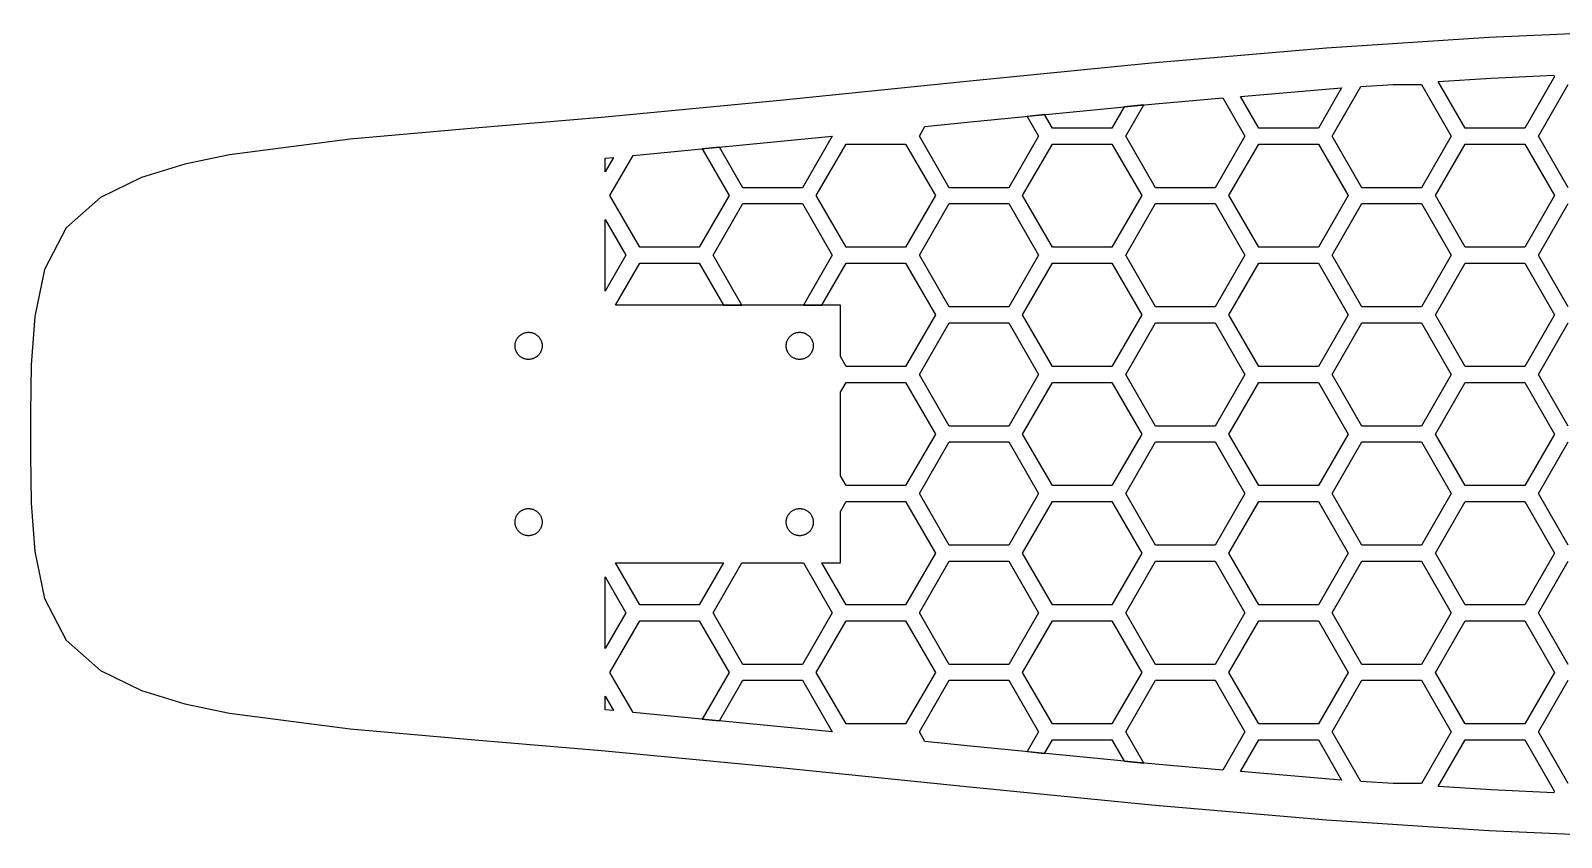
# Model space of a CAD drawing. Header units: metres. Extents: x -343 to 343, y -95 to 95.
# Drawn here: x -342.9 to 15.6, y -94.4 to 94.4 of the extents above; entities that cross this region are included whole.
import ezdxf

# ---------------------------------------------------------------- set-up
doc = ezdxf.new("R2010")
doc.units = ezdxf.units.M

msp = doc.modelspace()

# ---------------------------------------------------------------- linework, layer by layer
for p, q in [((34.8193, 94.4355), (-1.4277, 92.8535)), ((-39.4609, 90.3389), (-80.4131, 86.8057)), ((-1.4277, 92.8535), (-39.4609, 90.3389)), ((-80.4131, 86.8057), (-123.747, 82.5342)), ((-123.747, 82.5342), (-167.384, 78.0957)), ((-13.2731, 82.5251), (-0.9053, 83.3428)), ((-6.9747, 71.616), (-13.2731, 82.5251)), ((-0.9053, 83.3428), (13.7834, 83.9841)), ((13.9494, 83.6966), (6.9747, 71.616)), ((13.7834, 83.9841), (13.9494, 83.6966)), ((-59.5849, 79.043), (-38.7324, 80.8418)), ((-55.2969, 71.616), (-59.5849, 79.043)), ((-35.9134, 81.0282), (-41.3475, 71.616)), ((-38.7324, 80.8418), (-35.9134, 81.0282)), ((-38.1105, 69.7471), (-31.4261, 81.3249)), ((-31.4261, 81.3249), (-23.8207, 81.8277)), ((-23.8207, 81.8277), (-17.1864, 81.8277)), ((-17.1864, 81.8277), (-10.2117, 69.7471)), ((10.2117, 69.7471), (17.1864, 81.8277)), ((-167.384, 78.0957), (-209.203, 74.0664)), ((-122.785, 73.0586), (-79.5215, 77.3232)), ((-86.7882, 76.6069), (-89.6698, 71.616)), ((-82.2118, 77.058), (-86.7882, 76.6069)), ((-86.4328, 69.7471), (-82.2118, 77.058)), ((-79.5215, 77.3232), (-63.6962, 78.6884)), ((-63.6962, 78.6884), (-58.5339, 69.7471)), ((-209.203, 74.0664), (-238.863, 71.5664)), ((-134.755, 69.7471), (-133.471, 71.9715)), ((-133.471, 71.9715), (-122.785, 73.0586)), ((-105.439, 74.7684), (-109.523, 74.3659)), ((-109.523, 74.3659), (-106.856, 69.7471)), ((-103.619, 71.616), (-105.439, 74.7684)), ((-268.049, 69.0596), (-296.354, 65.3604)), ((-238.863, 71.5664), (-268.049, 69.0596)), ((-201.804, 65.2103), (-166.432, 68.6182)), ((-166.432, 68.6182), (-155.187, 69.7621)), ((-155.178, 69.7471), (-162.153, 57.6666)), ((-155.187, 69.7621), (-155.178, 69.7471)), ((-127.78, 57.6666), (-134.755, 69.7471)), ((-106.856, 69.7471), (-113.831, 57.6666)), ((-89.6698, 71.616), (-103.619, 71.616)), ((-79.4581, 57.6666), (-86.4328, 69.7471)), ((-58.5339, 69.7471), (-65.5086, 57.6666)), ((-41.3475, 71.616), (-55.2969, 71.616)), ((-31.1358, 57.6666), (-38.1105, 69.7471)), ((-10.2117, 69.7471), (-17.1864, 57.6666)), ((6.9747, 71.616), (-6.9747, 71.616)), ((17.1864, 57.6666), (10.2117, 69.7471)), ((-296.354, 65.3604), (-306.775, 63.1455)), ((-208.346, 64.5801), (-206.374, 64.77)), ((-206.374, 64.77), (-208.346, 61.3552)), ((-208.346, 61.3552), (-208.346, 64.5801)), ((-207.238, 55.7977), (-201.804, 65.2103)), ((-181.583, 67.1585), (-185.671, 66.7646)), ((-185.671, 66.7646), (-179.34, 55.7977)), ((-176.103, 57.6666), (-181.583, 67.1585)), ((-158.916, 55.7977), (-151.941, 67.8783)), ((-151.941, 67.8783), (-137.992, 67.8783)), ((-137.992, 67.8783), (-131.017, 55.7977)), ((-110.594, 55.7977), (-103.619, 67.8783)), ((-103.619, 67.8783), (-89.6698, 67.8783)), ((-89.6698, 67.8783), (-82.695, 55.7977)), ((-62.2717, 55.7977), (-55.2969, 67.8783)), ((-55.2969, 67.8783), (-41.3475, 67.8783)), ((-41.3475, 67.8783), (-34.3728, 55.7977)), ((-13.9494, 55.7977), (-6.9747, 67.8783)), ((-6.9747, 67.8783), (6.9747, 67.8783)), ((6.9747, 67.8783), (13.9494, 55.7977)), ((-306.775, 63.1455), (-316.918, 60.0508)), ((-316.918, 60.0508), (-326.509, 55.4062)), ((-162.153, 57.6666), (-176.103, 57.6666)), ((-113.831, 57.6666), (-127.78, 57.6666)), ((-65.5086, 57.6666), (-79.4581, 57.6666)), ((-17.1864, 57.6666), (-31.1358, 57.6666)), ((-326.509, 55.4062), (-334.591, 48.2656)), ((-200.264, 43.7171), (-207.238, 55.7977)), ((-179.34, 55.7977), (-186.314, 43.7171)), ((-183.077, 41.8483), (-176.103, 53.9288)), ((-176.103, 53.9288), (-162.153, 53.9288)), ((-162.153, 53.9288), (-155.178, 41.8483)), ((-151.941, 43.7171), (-158.916, 55.7977)), ((-131.017, 55.7977), (-137.992, 43.7171)), ((-134.755, 41.8483), (-127.78, 53.9288)), ((-127.78, 53.9288), (-113.831, 53.9288)), ((-113.831, 53.9288), (-106.856, 41.8483)), ((-103.619, 43.7171), (-110.594, 55.7977)), ((-82.695, 55.7977), (-89.6698, 43.7171)), ((-86.4328, 41.8483), (-79.4581, 53.9288)), ((-79.4581, 53.9288), (-65.5086, 53.9288)), ((-65.5086, 53.9288), (-58.5339, 41.8483)), ((-55.2969, 43.7171), (-62.2717, 55.7977)), ((-34.3728, 55.7977), (-41.3475, 43.7171)), ((-38.1105, 41.8483), (-31.1358, 53.9288)), ((-31.1358, 53.9288), (-17.1864, 53.9288)), ((-17.1864, 53.9288), (-10.2117, 41.8483)), ((-6.9747, 43.7171), (-13.9494, 55.7977)), ((13.9494, 55.7977), (6.9747, 43.7171)), ((10.2117, 41.8483), (17.1864, 53.9288)), ((-208.346, 50.2402), (-203.501, 41.8483)), ((-208.346, 33.4564), (-208.346, 50.2402)), ((-334.591, 48.2656), (-339.663, 38.4863)), ((-186.314, 43.7171), (-200.264, 43.7171)), ((-137.992, 43.7171), (-151.941, 43.7171)), ((-89.6698, 43.7171), (-103.619, 43.7171)), ((-41.3475, 43.7171), (-55.2969, 43.7171)), ((6.9747, 43.7171), (-6.9747, 43.7171)), ((-203.501, 41.8483), (-208.346, 33.4564)), ((-205.932, 30.1621), (-200.264, 39.9794)), ((-200.264, 39.9794), (-186.314, 39.9794)), ((-186.314, 39.9794), (-180.646, 30.1621)), ((-176.33, 30.1621), (-183.077, 41.8483)), ((-155.178, 41.8483), (-161.925, 30.1621)), ((-157.609, 30.1621), (-151.941, 39.9794)), ((-151.941, 39.9794), (-137.992, 39.9794)), ((-137.992, 39.9794), (-131.017, 27.8988)), ((-127.78, 29.7677), (-134.755, 41.8483)), ((-106.856, 41.8483), (-113.831, 29.7677)), ((-110.594, 27.8988), (-103.619, 39.9794)), ((-103.619, 39.9794), (-89.6698, 39.9794)), ((-89.6698, 39.9794), (-82.695, 27.8988)), ((-79.4581, 29.7677), (-86.4328, 41.8483)), ((-58.5339, 41.8483), (-65.5086, 29.7677)), ((-62.2717, 27.8988), (-55.2969, 39.9794)), ((-55.2969, 39.9794), (-41.3475, 39.9794)), ((-41.3475, 39.9794), (-34.3728, 27.8988)), ((-31.1358, 29.7677), (-38.1105, 41.8483)), ((-10.2117, 41.8483), (-17.1864, 29.7677)), ((-13.9494, 27.8988), (-6.9747, 39.9794)), ((-6.9747, 39.9794), (6.9747, 39.9794)), ((6.9747, 39.9794), (13.9494, 27.8988)), ((17.1864, 29.7677), (10.2117, 41.8483)), ((-339.663, 38.4863), (-341.946, 27.5039)), ((-153.268, 30.1621), (-205.932, 30.1621)), ((-180.646, 30.1621), (-176.33, 30.1621)), ((-161.925, 30.1621), (-157.609, 30.1621)), ((-153.268, 18.1153), (-153.268, 30.1621)), ((-113.831, 29.7677), (-127.78, 29.7677)), ((-65.5086, 29.7677), (-79.4581, 29.7677)), ((-17.1864, 29.7677), (-31.1358, 29.7677)), ((-341.946, 27.5039), (-342.749, 16.2227)), ((-131.017, 27.8988), (-137.992, 15.8183)), ((-134.755, 13.9494), (-127.78, 26.03)), ((-127.78, 26.03), (-113.831, 26.03)), ((-113.831, 26.03), (-106.856, 13.9494)), ((-103.619, 15.8183), (-110.594, 27.8988)), ((-82.695, 27.8988), (-89.6698, 15.8183)), ((-86.4328, 13.9494), (-79.4581, 26.03)), ((-79.4581, 26.03), (-65.5086, 26.03)), ((-65.5086, 26.03), (-58.5339, 13.9494)), ((-55.2969, 15.8183), (-62.2717, 27.8988)), ((-34.3728, 27.8988), (-41.3475, 15.8183)), ((-38.1105, 13.9494), (-31.1358, 26.03)), ((-31.1358, 26.03), (-17.1864, 26.03)), ((-17.1864, 26.03), (-10.2117, 13.9494)), ((-6.9747, 15.8183), (-13.9494, 27.8988)), ((13.9494, 27.8988), (6.9747, 15.8183)), ((10.2117, 13.9494), (17.1864, 26.03)), ((-229.368, 21.4268), (-229.342, 21.5234)), ((-229.342, 21.5234), (-229.312, 21.6182)), ((-229.312, 21.6182), (-229.28, 21.7129)), ((-229.28, 21.7129), (-229.226, 21.8525)), ((-229.226, 21.8525), (-229.187, 21.9443)), ((-229.187, 21.9443), (-229.099, 22.123)), ((-229.099, 22.123), (-229.051, 22.2109)), ((-229.051, 22.2109), (-228.974, 22.3389)), ((-228.974, 22.3389), (-228.919, 22.4219)), ((-228.919, 22.4219), (-228.861, 22.5039)), ((-228.861, 22.5039), (-228.771, 22.623)), ((-228.771, 22.623), (-228.674, 22.7373)), ((-228.674, 22.7373), (-228.607, 22.8105)), ((-228.607, 22.8105), (-228.502, 22.918)), ((-228.502, 22.918), (-228.393, 23.0195)), ((-228.393, 23.0195), (-228.316, 23.084)), ((-228.316, 23.084), (-228.199, 23.1768)), ((-228.199, 23.1768), (-228.077, 23.2637)), ((-228.077, 23.2637), (-227.994, 23.3184)), ((-227.994, 23.3184), (-227.822, 23.4199)), ((-227.822, 23.4199), (-227.734, 23.4668)), ((-227.734, 23.4668), (-227.645, 23.5107)), ((-227.645, 23.5107), (-227.508, 23.5713)), ((-227.508, 23.5713), (-227.321, 23.6416)), ((-227.321, 23.6416), (-227.179, 23.6865)), ((-227.179, 23.6865), (-226.985, 23.7363)), ((-226.985, 23.7363), (-226.839, 23.7656)), ((-226.839, 23.7656), (-226.74, 23.7812)), ((-226.74, 23.7812), (-226.591, 23.7988)), ((-226.591, 23.7988), (-226.492, 23.8066)), ((-226.492, 23.8066), (-226.343, 23.8125)), ((-226.343, 23.8125), (-226.243, 23.8125)), ((-226.243, 23.8125), (-226.095, 23.8066)), ((-226.095, 23.8066), (-225.947, 23.7939)), ((-225.947, 23.7939), (-225.752, 23.7666)), ((-225.752, 23.7666), (-225.559, 23.7266)), ((-225.559, 23.7266), (-225.368, 23.6748)), ((-225.368, 23.6748), (-225.228, 23.6289)), ((-225.228, 23.6289), (-225.135, 23.5938)), ((-225.135, 23.5938), (-224.998, 23.5371)), ((-224.998, 23.5371), (-224.908, 23.4951)), ((-224.908, 23.4951), (-224.776, 23.4277)), ((-224.776, 23.4277), (-224.69, 23.3789)), ((-224.69, 23.3789), (-224.606, 23.3281)), ((-224.606, 23.3281), (-224.482, 23.2461)), ((-224.482, 23.2461), (-224.363, 23.1592)), ((-224.363, 23.1592), (-224.247, 23.0664)), ((-224.247, 23.0664), (-224.173, 23.001)), ((-224.173, 23.001), (-224.065, 22.9004)), ((-224.065, 22.9004), (-223.962, 22.7939)), ((-223.962, 22.7939), (-223.832, 22.6445)), ((-223.832, 22.6445), (-223.741, 22.5273)), ((-223.741, 22.5273), (-223.684, 22.4473)), ((-223.684, 22.4473), (-223.629, 22.3652)), ((-223.629, 22.3652), (-223.551, 22.2393)), ((-223.551, 22.2393), (-223.479, 22.1094)), ((-223.479, 22.1094), (-223.435, 22.0215)), ((-223.435, 22.0215), (-223.354, 21.8408)), ((-223.354, 21.8408), (-223.285, 21.6562)), ((-223.285, 21.6562), (-223.255, 21.5625)), ((-223.255, 21.5625), (-223.215, 21.4189)), ((-165.868, 21.4268), (-165.842, 21.5234)), ((-165.842, 21.5234), (-165.812, 21.6182)), ((-165.812, 21.6182), (-165.78, 21.7129)), ((-165.78, 21.7129), (-165.726, 21.8525)), ((-165.726, 21.8525), (-165.687, 21.9443)), ((-165.687, 21.9443), (-165.599, 22.123)), ((-165.599, 22.123), (-165.551, 22.2109)), ((-165.551, 22.2109), (-165.474, 22.3389)), ((-165.474, 22.3389), (-165.419, 22.4219)), ((-165.419, 22.4219), (-165.361, 22.5039)), ((-165.361, 22.5039), (-165.271, 22.623)), ((-165.271, 22.623), (-165.174, 22.7373)), ((-165.174, 22.7373), (-165.107, 22.8105)), ((-165.107, 22.8105), (-165.002, 22.918)), ((-165.002, 22.918), (-164.893, 23.0195)), ((-164.893, 23.0195), (-164.816, 23.084)), ((-164.816, 23.084), (-164.699, 23.1768)), ((-164.699, 23.1768), (-164.577, 23.2637)), ((-164.577, 23.2637), (-164.494, 23.3184)), ((-164.494, 23.3184), (-164.322, 23.4199)), ((-164.322, 23.4199), (-164.234, 23.4668)), ((-164.234, 23.4668), (-164.145, 23.5107)), ((-164.145, 23.5107), (-164.008, 23.5713)), ((-164.008, 23.5713), (-163.821, 23.6416)), ((-163.821, 23.6416), (-163.679, 23.6865)), ((-163.679, 23.6865), (-163.485, 23.7363)), ((-163.485, 23.7363), (-163.339, 23.7656)), ((-163.339, 23.7656), (-163.24, 23.7812)), ((-163.24, 23.7812), (-163.091, 23.7988)), ((-163.091, 23.7988), (-162.992, 23.8066)), ((-162.992, 23.8066), (-162.843, 23.8125)), ((-162.843, 23.8125), (-162.743, 23.8125)), ((-162.743, 23.8125), (-162.595, 23.8066)), ((-162.595, 23.8066), (-162.447, 23.7939)), ((-162.447, 23.7939), (-162.252, 23.7666)), ((-162.252, 23.7666), (-162.059, 23.7266)), ((-162.059, 23.7266), (-161.868, 23.6748)), ((-161.868, 23.6748), (-161.728, 23.6289)), ((-161.728, 23.6289), (-161.635, 23.5938)), ((-161.635, 23.5938), (-161.498, 23.5371)), ((-161.498, 23.5371), (-161.408, 23.4951)), ((-161.408, 23.4951), (-161.276, 23.4277)), ((-161.276, 23.4277), (-161.19, 23.3789)), ((-161.19, 23.3789), (-161.106, 23.3281)), ((-161.106, 23.3281), (-160.982, 23.2461)), ((-160.982, 23.2461), (-160.863, 23.1592)), ((-160.863, 23.1592), (-160.747, 23.0664)), ((-160.747, 23.0664), (-160.673, 23.001)), ((-160.673, 23.001), (-160.565, 22.9004)), ((-160.565, 22.9004), (-160.462, 22.7939)), ((-160.462, 22.7939), (-160.332, 22.6445)), ((-160.332, 22.6445), (-160.241, 22.5273)), ((-160.241, 22.5273), (-160.184, 22.4473)), ((-160.184, 22.4473), (-160.129, 22.3652)), ((-160.129, 22.3652), (-160.051, 22.2393)), ((-160.051, 22.2393), (-159.979, 22.1094)), ((-159.979, 22.1094), (-159.935, 22.0215)), ((-159.935, 22.0215), (-159.854, 21.8408)), ((-159.854, 21.8408), (-159.785, 21.6562)), ((-159.785, 21.6562), (-159.755, 21.5625)), ((-159.755, 21.5625), (-159.715, 21.4189)), ((-229.468, 20.6377), (-229.464, 20.7871)), ((-229.466, 20.5381), (-229.468, 20.6377)), ((-229.458, 20.3887), (-229.466, 20.5381)), ((-229.464, 20.7871), (-229.458, 20.8867)), ((-229.458, 20.8867), (-229.442, 21.0352)), ((-229.448, 20.2891), (-229.458, 20.3887)), ((-229.429, 20.1406), (-229.448, 20.2891)), ((-229.442, 21.0352), (-229.429, 21.1338)), ((-229.429, 21.1338), (-229.401, 21.2812)), ((-229.401, 19.9932), (-229.429, 20.1406)), ((-229.401, 21.2812), (-229.368, 21.4268)), ((-229.368, 19.8477), (-229.401, 19.9932)), ((-229.342, 19.752), (-229.368, 19.8477)), ((-229.312, 19.6562), (-229.342, 19.752)), ((-229.28, 19.5615), (-229.312, 19.6562)), ((-229.263, 19.5156), (-229.28, 19.5615)), ((-229.187, 19.3311), (-229.263, 19.5156)), ((-229.144, 19.2402), (-229.187, 19.3311)), ((-229.099, 19.1514), (-229.144, 19.2402)), ((-229, 18.9785), (-229.099, 19.1514)), ((-228.919, 18.8525), (-229, 18.9785)), ((-228.861, 18.7715), (-228.919, 18.8525)), ((-228.801, 18.6914), (-228.861, 18.7715)), ((-228.707, 18.5752), (-228.801, 18.6914)), ((-228.607, 18.4639), (-228.707, 18.5752)), ((-228.502, 18.3574), (-228.607, 18.4639)), ((-228.393, 18.2559), (-228.502, 18.3574)), ((-228.277, 18.1592), (-228.393, 18.2559)), ((-228.199, 18.0986), (-228.277, 18.1592)), ((-228.036, 17.9834), (-228.199, 18.0986)), ((-227.909, 17.9043), (-228.036, 17.9834)), ((-224.564, 17.9736), (-224.648, 17.9209)), ((-224.402, 18.0859), (-224.564, 17.9736)), ((-224.285, 18.1777), (-224.402, 18.0859)), ((-224.173, 18.2734), (-224.285, 18.1777)), ((-224.101, 18.3408), (-224.173, 18.2734)), ((-223.996, 18.4453), (-224.101, 18.3408)), ((-223.896, 18.5547), (-223.996, 18.4453)), ((-223.832, 18.6309), (-223.896, 18.5547)), ((-223.741, 18.7471), (-223.832, 18.6309)), ((-223.656, 18.8682), (-223.741, 18.7471)), ((-223.576, 18.9932), (-223.656, 18.8682)), ((-223.526, 19.0781), (-223.576, 18.9932)), ((-223.479, 19.165), (-223.526, 19.0781)), ((-223.435, 19.2539), (-223.479, 19.165)), ((-223.354, 19.4336), (-223.435, 19.2539)), ((-223.318, 19.5254), (-223.354, 19.4336)), ((-223.27, 19.666), (-223.318, 19.5254)), ((-223.228, 19.8076), (-223.27, 19.666)), ((-223.192, 19.9512), (-223.228, 19.8076)), ((-223.215, 21.4189), (-223.173, 21.2266)), ((-223.164, 20.0967), (-223.192, 19.9512)), ((-223.173, 21.2266), (-223.142, 21.0312)), ((-223.142, 20.2432), (-223.164, 20.0967)), ((-223.142, 21.0312), (-223.131, 20.9336)), ((-223.131, 20.3418), (-223.142, 20.2432)), ((-223.131, 20.9336), (-223.119, 20.7363)), ((-223.121, 20.4893), (-223.131, 20.3418)), ((-223.117, 20.6377), (-223.121, 20.4893)), ((-223.119, 20.7363), (-223.117, 20.6377)), ((-165.968, 20.6377), (-165.964, 20.7871)), ((-165.966, 20.5381), (-165.968, 20.6377)), ((-165.958, 20.3887), (-165.966, 20.5381)), ((-165.964, 20.7871), (-165.958, 20.8867)), ((-165.958, 20.8867), (-165.942, 21.0352)), ((-165.948, 20.2891), (-165.958, 20.3887)), ((-165.929, 20.1406), (-165.948, 20.2891)), ((-165.942, 21.0352), (-165.929, 21.1338)), ((-165.929, 21.1338), (-165.901, 21.2812)), ((-165.901, 19.9932), (-165.929, 20.1406)), ((-165.901, 21.2812), (-165.868, 21.4268)), ((-165.868, 19.8477), (-165.901, 19.9932)), ((-165.842, 19.752), (-165.868, 19.8477)), ((-165.812, 19.6562), (-165.842, 19.752)), ((-165.78, 19.5615), (-165.812, 19.6562)), ((-165.763, 19.5156), (-165.78, 19.5615)), ((-165.687, 19.3311), (-165.763, 19.5156)), ((-165.644, 19.2402), (-165.687, 19.3311)), ((-165.599, 19.1514), (-165.644, 19.2402)), ((-165.5, 18.9785), (-165.599, 19.1514)), ((-165.419, 18.8525), (-165.5, 18.9785)), ((-165.361, 18.7715), (-165.419, 18.8525)), ((-165.301, 18.6914), (-165.361, 18.7715)), ((-165.207, 18.5752), (-165.301, 18.6914)), ((-165.107, 18.4639), (-165.207, 18.5752)), ((-165.002, 18.3574), (-165.107, 18.4639)), ((-164.893, 18.2559), (-165.002, 18.3574)), ((-164.777, 18.1592), (-164.893, 18.2559)), ((-164.699, 18.0986), (-164.777, 18.1592)), ((-164.536, 17.9834), (-164.699, 18.0986)), ((-164.409, 17.9043), (-164.536, 17.9834)), ((-161.064, 17.9736), (-161.148, 17.9209)), ((-160.902, 18.0859), (-161.064, 17.9736)), ((-160.785, 18.1777), (-160.902, 18.0859)), ((-160.673, 18.2734), (-160.785, 18.1777)), ((-160.601, 18.3408), (-160.673, 18.2734)), ((-160.496, 18.4453), (-160.601, 18.3408)), ((-160.396, 18.5547), (-160.496, 18.4453)), ((-160.332, 18.6309), (-160.396, 18.5547)), ((-160.241, 18.7471), (-160.332, 18.6309)), ((-160.156, 18.8682), (-160.241, 18.7471)), ((-160.076, 18.9932), (-160.156, 18.8682)), ((-160.026, 19.0781), (-160.076, 18.9932)), ((-159.979, 19.165), (-160.026, 19.0781)), ((-159.935, 19.2539), (-159.979, 19.165)), ((-159.854, 19.4336), (-159.935, 19.2539)), ((-159.818, 19.5254), (-159.854, 19.4336)), ((-159.77, 19.666), (-159.818, 19.5254)), ((-159.728, 19.8076), (-159.77, 19.666)), ((-159.692, 19.9512), (-159.728, 19.8076)), ((-159.715, 21.4189), (-159.673, 21.2266)), ((-159.664, 20.0967), (-159.692, 19.9512)), ((-159.673, 21.2266), (-159.642, 21.0312)), ((-159.642, 20.2432), (-159.664, 20.0967)), ((-159.642, 21.0312), (-159.631, 20.9336)), ((-159.631, 20.3418), (-159.642, 20.2432)), ((-159.631, 20.9336), (-159.619, 20.7363)), ((-159.621, 20.4893), (-159.631, 20.3418)), ((-159.617, 20.6377), (-159.621, 20.4893)), ((-159.619, 20.7363), (-159.617, 20.6377)), ((-151.941, 15.8183), (-153.268, 18.1153)), ((-342.749, 16.2227), (-342.899, 4.916)), ((-227.822, 17.8555), (-227.909, 17.9043)), ((-227.689, 17.7861), (-227.822, 17.8555)), ((-227.554, 17.7236), (-227.689, 17.7861)), ((-227.415, 17.667), (-227.554, 17.7236)), ((-227.321, 17.6338), (-227.415, 17.667)), ((-227.227, 17.6025), (-227.321, 17.6338)), ((-227.034, 17.5498), (-227.227, 17.6025)), ((-226.888, 17.5186), (-227.034, 17.5498)), ((-226.74, 17.4941), (-226.888, 17.5186)), ((-226.591, 17.4766), (-226.74, 17.4941)), ((-226.393, 17.4639), (-226.591, 17.4766)), ((-226.193, 17.4639), (-226.393, 17.4639)), ((-226.046, 17.4717), (-226.193, 17.4639)), ((-225.85, 17.4932), (-226.046, 17.4717)), ((-225.752, 17.5088), (-225.85, 17.4932)), ((-225.606, 17.5371), (-225.752, 17.5088)), ((-225.415, 17.5859), (-225.606, 17.5371)), ((-225.273, 17.6299), (-225.415, 17.5859)), ((-225.135, 17.6807), (-225.273, 17.6299)), ((-224.998, 17.7383), (-225.135, 17.6807)), ((-224.864, 17.8018), (-224.998, 17.7383)), ((-224.733, 17.8711), (-224.864, 17.8018)), ((-224.648, 17.9209), (-224.733, 17.8711)), ((-164.322, 17.8555), (-164.409, 17.9043)), ((-164.189, 17.7861), (-164.322, 17.8555)), ((-164.054, 17.7236), (-164.189, 17.7861)), ((-163.915, 17.667), (-164.054, 17.7236)), ((-163.821, 17.6338), (-163.915, 17.667)), ((-163.727, 17.6025), (-163.821, 17.6338)), ((-163.534, 17.5498), (-163.727, 17.6025)), ((-163.388, 17.5186), (-163.534, 17.5498)), ((-163.24, 17.4941), (-163.388, 17.5186)), ((-163.091, 17.4766), (-163.24, 17.4941)), ((-162.893, 17.4639), (-163.091, 17.4766)), ((-162.693, 17.4639), (-162.893, 17.4639)), ((-162.546, 17.4717), (-162.693, 17.4639)), ((-162.35, 17.4932), (-162.546, 17.4717)), ((-162.252, 17.5088), (-162.35, 17.4932)), ((-162.106, 17.5371), (-162.252, 17.5088)), ((-161.915, 17.5859), (-162.106, 17.5371)), ((-161.773, 17.6299), (-161.915, 17.5859)), ((-161.635, 17.6807), (-161.773, 17.6299)), ((-161.498, 17.7383), (-161.635, 17.6807)), ((-161.364, 17.8018), (-161.498, 17.7383)), ((-161.233, 17.8711), (-161.364, 17.8018)), ((-161.148, 17.9209), (-161.233, 17.8711)), ((-137.992, 15.8183), (-151.941, 15.8183)), ((-89.6698, 15.8183), (-103.619, 15.8183)), ((-41.3475, 15.8183), (-55.2969, 15.8183)), ((6.9747, 15.8183), (-6.9747, 15.8183)), ((-153.268, 9.7835), (-151.941, 12.0806)), ((-151.941, 12.0806), (-137.992, 12.0806)), ((-137.992, 12.0806), (-131.017, 0)), ((-127.78, 1.8689), (-134.755, 13.9494)), ((-106.856, 13.9494), (-113.831, 1.8689)), ((-110.594, 0), (-103.619, 12.0806)), ((-103.619, 12.0806), (-89.6698, 12.0806)), ((-89.6698, 12.0806), (-82.695, 0)), ((-79.4581, 1.8689), (-86.4328, 13.9494)), ((-58.5339, 13.9494), (-65.5086, 1.8689)), ((-62.2717, 0), (-55.2969, 12.0806)), ((-55.2969, 12.0806), (-41.3475, 12.0806)), ((-41.3475, 12.0806), (-34.3728, 0)), ((-31.1358, 1.8689), (-38.1105, 13.9494)), ((-10.2117, 13.9494), (-17.1864, 1.8689)), ((-13.9494, 0), (-6.9747, 12.0806)), ((-6.9747, 12.0806), (6.9747, 12.0806)), ((6.9747, 12.0806), (13.9494, 0)), ((17.1864, 1.8689), (10.2117, 13.9494)), ((-153.268, -9.7835), (-153.268, 9.7835)), ((-342.899, 4.916), (-342.899, -4.916)), ((-131.017, 0), (-137.992, -12.0806)), ((-113.831, 1.8689), (-127.78, 1.8689)), ((-103.619, -12.0806), (-110.594, 0)), ((-82.695, 0), (-89.6698, -12.0806)), ((-65.5086, 1.8689), (-79.4581, 1.8689)), ((-55.2969, -12.0806), (-62.2717, 0)), ((-34.3728, 0), (-41.3475, -12.0806)), ((-17.1864, 1.8689), (-31.1358, 1.8689)), ((-6.9747, -12.0806), (-13.9494, 0)), ((13.9494, 0), (6.9747, -12.0806)), ((-134.755, -13.9494), (-127.78, -1.8689)), ((-127.78, -1.8689), (-113.831, -1.8689)), ((-113.831, -1.8689), (-106.856, -13.9494)), ((-86.4328, -13.9494), (-79.4581, -1.8689)), ((-79.4581, -1.8689), (-65.5086, -1.8689)), ((-65.5086, -1.8689), (-58.5339, -13.9494)), ((-38.1105, -13.9494), (-31.1358, -1.8689)), ((-31.1358, -1.8689), (-17.1864, -1.8689)), ((-17.1864, -1.8689), (-10.2117, -13.9494)), ((10.2117, -13.9494), (17.1864, -1.8689)), ((-342.899, -4.916), (-342.749, -16.2227)), ((-151.941, -12.0806), (-153.268, -9.7835)), ((-137.992, -12.0806), (-151.941, -12.0806)), ((-127.78, -26.03), (-134.755, -13.9494)), ((-106.856, -13.9494), (-113.831, -26.03)), ((-89.6698, -12.0806), (-103.619, -12.0806)), ((-79.4581, -26.03), (-86.4328, -13.9494)), ((-58.5339, -13.9494), (-65.5086, -26.03)), ((-41.3475, -12.0806), (-55.2969, -12.0806)), ((-31.1358, -26.03), (-38.1105, -13.9494)), ((-10.2117, -13.9494), (-17.1864, -26.03)), ((6.9747, -12.0806), (-6.9747, -12.0806)), ((17.1864, -26.03), (10.2117, -13.9494)), ((-342.749, -16.2227), (-341.946, -27.5039)), ((-228.036, -17.9834), (-227.909, -17.9043)), ((-227.909, -17.9043), (-227.822, -17.8555)), ((-227.822, -17.8555), (-227.689, -17.7861)), ((-227.689, -17.7861), (-227.554, -17.7236)), ((-227.554, -17.7236), (-227.415, -17.667)), ((-227.415, -17.667), (-227.227, -17.6025)), ((-227.227, -17.6025), (-227.034, -17.5498)), ((-227.034, -17.5498), (-226.888, -17.5186)), ((-226.888, -17.5186), (-226.74, -17.4941)), ((-226.74, -17.4941), (-226.591, -17.4766)), ((-226.591, -17.4766), (-226.442, -17.4658)), ((-226.442, -17.4658), (-226.343, -17.4629)), ((-226.343, -17.4629), (-226.193, -17.4639)), ((-226.193, -17.4639), (-226.046, -17.4717)), ((-226.046, -17.4717), (-225.947, -17.4814)), ((-225.947, -17.4814), (-225.85, -17.4932)), ((-225.85, -17.4932), (-225.703, -17.5176)), ((-225.703, -17.5176), (-225.606, -17.5371)), ((-225.606, -17.5371), (-225.415, -17.5859)), ((-225.415, -17.5859), (-225.273, -17.6299)), ((-225.273, -17.6299), (-225.135, -17.6807)), ((-225.135, -17.6807), (-224.998, -17.7383)), ((-224.998, -17.7383), (-224.864, -17.8018)), ((-224.864, -17.8018), (-224.733, -17.8711)), ((-224.733, -17.8711), (-224.648, -17.9209)), ((-224.648, -17.9209), (-224.523, -18.001)), ((-164.536, -17.9834), (-164.409, -17.9043)), ((-164.409, -17.9043), (-164.322, -17.8555)), ((-164.322, -17.8555), (-164.189, -17.7861)), ((-164.189, -17.7861), (-164.054, -17.7236)), ((-164.054, -17.7236), (-163.915, -17.667)), ((-163.915, -17.667), (-163.727, -17.6025)), ((-163.727, -17.6025), (-163.534, -17.5498)), ((-163.534, -17.5498), (-163.388, -17.5186)), ((-163.388, -17.5186), (-163.24, -17.4941)), ((-163.24, -17.4941), (-163.091, -17.4766)), ((-163.091, -17.4766), (-162.942, -17.4658)), ((-162.942, -17.4658), (-162.843, -17.4629)), ((-162.843, -17.4629), (-162.693, -17.4639)), ((-162.693, -17.4639), (-162.546, -17.4717)), ((-162.546, -17.4717), (-162.447, -17.4814)), ((-162.447, -17.4814), (-162.35, -17.4932)), ((-162.35, -17.4932), (-162.203, -17.5176)), ((-162.203, -17.5176), (-162.106, -17.5371)), ((-162.106, -17.5371), (-161.915, -17.5859)), ((-161.915, -17.5859), (-161.773, -17.6299)), ((-161.773, -17.6299), (-161.635, -17.6807)), ((-161.635, -17.6807), (-161.498, -17.7383)), ((-161.498, -17.7383), (-161.364, -17.8018)), ((-161.364, -17.8018), (-161.233, -17.8711)), ((-161.233, -17.8711), (-161.148, -17.9209)), ((-161.148, -17.9209), (-161.023, -18.001)), ((-153.268, -18.1153), (-151.941, -15.8183)), ((-151.941, -15.8183), (-137.992, -15.8183)), ((-137.992, -15.8183), (-131.017, -27.8988)), ((-110.594, -27.8988), (-103.619, -15.8183)), ((-103.619, -15.8183), (-89.6698, -15.8183)), ((-89.6698, -15.8183), (-82.695, -27.8988)), ((-62.2717, -27.8988), (-55.2969, -15.8183)), ((-55.2969, -15.8183), (-41.3475, -15.8183)), ((-41.3475, -15.8183), (-34.3728, -27.8988)), ((-13.9494, -27.8988), (-6.9747, -15.8183)), ((-6.9747, -15.8183), (6.9747, -15.8183)), ((6.9747, -15.8183), (13.9494, -27.8988)), ((-229.468, -20.6377), (-229.464, -20.4883)), ((-229.466, -20.7373), (-229.468, -20.6377)), ((-229.458, -20.8867), (-229.466, -20.7373)), ((-229.464, -20.4883), (-229.458, -20.3887)), ((-229.458, -20.3887), (-229.442, -20.2393)), ((-229.448, -20.9863), (-229.458, -20.8867)), ((-229.429, -21.1338), (-229.448, -20.9863)), ((-229.442, -20.2393), (-229.429, -20.1406)), ((-229.429, -20.1406), (-229.401, -19.9932)), ((-229.411, -21.2324), (-229.429, -21.1338)), ((-229.38, -21.3789), (-229.411, -21.2324)), ((-229.401, -19.9932), (-229.368, -19.8477)), ((-229.342, -21.5234), (-229.38, -21.3789)), ((-229.368, -19.8477), (-229.342, -19.752)), ((-229.342, -19.752), (-229.312, -19.6562)), ((-229.312, -19.6562), (-229.28, -19.5615)), ((-229.28, -19.5615), (-229.226, -19.4229)), ((-229.226, -19.4229), (-229.187, -19.3311)), ((-229.187, -19.3311), (-229.144, -19.2402)), ((-229.144, -19.2402), (-229.099, -19.1514)), ((-229.099, -19.1514), (-229.051, -19.0645)), ((-229.051, -19.0645), (-228.974, -18.9365)), ((-228.974, -18.9365), (-228.919, -18.8525)), ((-228.919, -18.8525), (-228.861, -18.7715)), ((-228.861, -18.7715), (-228.739, -18.6133)), ((-228.739, -18.6133), (-228.707, -18.5752)), ((-228.707, -18.5752), (-228.607, -18.4639)), ((-228.607, -18.4639), (-228.502, -18.3574)), ((-228.502, -18.3574), (-228.393, -18.2559)), ((-228.393, -18.2559), (-228.277, -18.1592)), ((-228.277, -18.1592), (-228.159, -18.0693)), ((-228.159, -18.0693), (-228.036, -17.9834)), ((-224.523, -18.001), (-224.402, -18.0859)), ((-224.402, -18.0859), (-224.247, -18.209)), ((-224.247, -18.209), (-224.137, -18.3066)), ((-224.137, -18.3066), (-224.03, -18.4102)), ((-224.03, -18.4102), (-223.929, -18.5176)), ((-223.929, -18.5176), (-223.896, -18.5547)), ((-223.896, -18.5547), (-223.802, -18.6689)), ((-223.802, -18.6689), (-223.712, -18.7871)), ((-223.712, -18.7871), (-223.629, -18.9092)), ((-223.629, -18.9092), (-223.526, -19.0781)), ((-223.526, -19.0781), (-223.435, -19.2539)), ((-223.435, -19.2539), (-223.354, -19.4336)), ((-223.354, -19.4336), (-223.318, -19.5254)), ((-223.318, -19.5254), (-223.27, -19.666)), ((-223.27, -19.666), (-223.228, -19.8076)), ((-223.228, -21.4668), (-223.27, -21.6094)), ((-223.228, -19.8076), (-223.192, -19.9512)), ((-223.203, -21.3711), (-223.228, -21.4668)), ((-223.173, -21.2266), (-223.203, -21.3711)), ((-223.192, -19.9512), (-223.164, -20.0967)), ((-223.148, -21.0801), (-223.173, -21.2266)), ((-223.164, -20.0967), (-223.142, -20.2432)), ((-223.131, -20.9336), (-223.148, -21.0801)), ((-223.142, -20.2432), (-223.127, -20.3906)), ((-223.121, -20.7852), (-223.131, -20.9336)), ((-223.127, -20.3906), (-223.119, -20.5391)), ((-223.117, -20.6377), (-223.121, -20.7852)), ((-223.119, -20.5391), (-223.117, -20.6377)), ((-165.968, -20.6377), (-165.964, -20.4883)), ((-165.966, -20.7373), (-165.968, -20.6377)), ((-165.958, -20.8867), (-165.966, -20.7373)), ((-165.964, -20.4883), (-165.958, -20.3887)), ((-165.958, -20.3887), (-165.942, -20.2393)), ((-165.948, -20.9863), (-165.958, -20.8867)), ((-165.929, -21.1338), (-165.948, -20.9863)), ((-165.942, -20.2393), (-165.929, -20.1406)), ((-165.929, -20.1406), (-165.901, -19.9932)), ((-165.911, -21.2324), (-165.929, -21.1338)), ((-165.88, -21.3789), (-165.911, -21.2324)), ((-165.901, -19.9932), (-165.868, -19.8477)), ((-165.842, -21.5234), (-165.88, -21.3789)), ((-165.868, -19.8477), (-165.842, -19.752)), ((-165.842, -19.752), (-165.812, -19.6562)), ((-165.812, -19.6562), (-165.78, -19.5615)), ((-165.78, -19.5615), (-165.726, -19.4229)), ((-165.726, -19.4229), (-165.687, -19.3311)), ((-165.687, -19.3311), (-165.644, -19.2402)), ((-165.644, -19.2402), (-165.599, -19.1514)), ((-165.599, -19.1514), (-165.551, -19.0645)), ((-165.551, -19.0645), (-165.474, -18.9365)), ((-165.474, -18.9365), (-165.419, -18.8525)), ((-165.419, -18.8525), (-165.361, -18.7715)), ((-165.361, -18.7715), (-165.239, -18.6133)), ((-165.239, -18.6133), (-165.207, -18.5752)), ((-165.207, -18.5752), (-165.107, -18.4639)), ((-165.107, -18.4639), (-165.002, -18.3574)), ((-165.002, -18.3574), (-164.893, -18.2559)), ((-164.893, -18.2559), (-164.777, -18.1592)), ((-164.777, -18.1592), (-164.659, -18.0693)), ((-164.659, -18.0693), (-164.536, -17.9834)), ((-161.023, -18.001), (-160.902, -18.0859)), ((-160.902, -18.0859), (-160.747, -18.209)), ((-160.747, -18.209), (-160.637, -18.3066)), ((-160.637, -18.3066), (-160.53, -18.4102)), ((-160.53, -18.4102), (-160.429, -18.5176)), ((-160.429, -18.5176), (-160.396, -18.5547)), ((-160.396, -18.5547), (-160.302, -18.6689)), ((-160.302, -18.6689), (-160.212, -18.7871)), ((-160.212, -18.7871), (-160.129, -18.9092)), ((-160.129, -18.9092), (-160.026, -19.0781)), ((-160.026, -19.0781), (-159.935, -19.2539)), ((-159.935, -19.2539), (-159.854, -19.4336)), ((-159.854, -19.4336), (-159.818, -19.5254)), ((-159.818, -19.5254), (-159.77, -19.666)), ((-159.77, -19.666), (-159.728, -19.8076)), ((-159.728, -21.4668), (-159.77, -21.6094)), ((-159.728, -19.8076), (-159.692, -19.9512)), ((-159.703, -21.3711), (-159.728, -21.4668)), ((-159.673, -21.2266), (-159.703, -21.3711)), ((-159.692, -19.9512), (-159.664, -20.0967)), ((-159.648, -21.0801), (-159.673, -21.2266)), ((-159.664, -20.0967), (-159.642, -20.2432)), ((-159.631, -20.9336), (-159.648, -21.0801)), ((-159.642, -20.2432), (-159.627, -20.3906)), ((-159.621, -20.7852), (-159.631, -20.9336)), ((-159.627, -20.3906), (-159.619, -20.5391)), ((-159.617, -20.6377), (-159.621, -20.7852)), ((-159.619, -20.5391), (-159.617, -20.6377)), ((-153.268, -30.1621), (-153.268, -18.1153)), ((-229.312, -21.6182), (-229.342, -21.5234)), ((-229.263, -21.7598), (-229.312, -21.6182)), ((-229.187, -21.9443), (-229.263, -21.7598)), ((-229.144, -22.0342), (-229.187, -21.9443)), ((-229.075, -22.167), (-229.144, -22.0342)), ((-229, -22.2969), (-229.075, -22.167)), ((-228.946, -22.3809), (-229, -22.2969)), ((-228.861, -22.5039), (-228.946, -22.3809)), ((-228.771, -22.623), (-228.861, -22.5039)), ((-228.707, -22.6992), (-228.771, -22.623)), ((-228.607, -22.8105), (-228.707, -22.6992)), ((-228.502, -22.918), (-228.607, -22.8105)), ((-228.393, -23.0195), (-228.502, -22.918)), ((-228.316, -23.084), (-228.393, -23.0195)), ((-228.199, -23.1768), (-228.316, -23.084)), ((-228.118, -23.2354), (-228.199, -23.1768)), ((-227.994, -23.3184), (-228.118, -23.2354)), ((-227.909, -23.3701), (-227.994, -23.3184)), ((-227.734, -23.4668), (-227.909, -23.3701)), ((-227.645, -23.5107), (-227.734, -23.4668)), ((-227.508, -23.5713), (-227.645, -23.5107)), ((-227.321, -23.6416), (-227.508, -23.5713)), ((-227.13, -23.7002), (-227.321, -23.6416)), ((-226.985, -23.7363), (-227.13, -23.7002)), ((-226.839, -23.7656), (-226.985, -23.7363)), ((-226.74, -23.7812), (-226.839, -23.7656)), ((-226.591, -23.7988), (-226.74, -23.7812)), ((-226.492, -23.8066), (-226.591, -23.7988)), ((-226.343, -23.8125), (-226.492, -23.8066)), ((-226.243, -23.8125), (-226.343, -23.8125)), ((-226.095, -23.8066), (-226.243, -23.8125)), ((-225.947, -23.7939), (-226.095, -23.8066)), ((-225.801, -23.7744), (-225.947, -23.7939)), ((-225.703, -23.7578), (-225.801, -23.7744)), ((-225.511, -23.7148), (-225.703, -23.7578)), ((-225.368, -23.6748), (-225.511, -23.7148)), ((-225.228, -23.6289), (-225.368, -23.6748)), ((-225.043, -23.5566), (-225.228, -23.6289)), ((-224.953, -23.5166), (-225.043, -23.5566)), ((-224.776, -23.4277), (-224.953, -23.5166)), ((-224.69, -23.3789), (-224.776, -23.4277)), ((-224.606, -23.3281), (-224.69, -23.3789)), ((-224.523, -23.2744), (-224.606, -23.3281)), ((-224.442, -23.2178), (-224.523, -23.2744)), ((-224.324, -23.1289), (-224.442, -23.2178)), ((-224.21, -23.0342), (-224.324, -23.1289)), ((-224.065, -22.9004), (-224.21, -23.0342)), ((-223.962, -22.7939), (-224.065, -22.9004)), ((-223.896, -22.7197), (-223.962, -22.7939)), ((-223.832, -22.6445), (-223.896, -22.7197)), ((-223.712, -22.4873), (-223.832, -22.6445)), ((-223.629, -22.3652), (-223.712, -22.4873)), ((-223.576, -22.2812), (-223.629, -22.3652)), ((-223.526, -22.1963), (-223.576, -22.2812)), ((-223.435, -22.0215), (-223.526, -22.1963)), ((-223.394, -21.9316), (-223.435, -22.0215)), ((-223.318, -21.749), (-223.394, -21.9316)), ((-223.27, -21.6094), (-223.318, -21.749)), ((-165.812, -21.6182), (-165.842, -21.5234)), ((-165.763, -21.7598), (-165.812, -21.6182)), ((-165.687, -21.9443), (-165.763, -21.7598)), ((-165.644, -22.0342), (-165.687, -21.9443)), ((-165.575, -22.167), (-165.644, -22.0342)), ((-165.5, -22.2969), (-165.575, -22.167)), ((-165.446, -22.3809), (-165.5, -22.2969)), ((-165.361, -22.5039), (-165.446, -22.3809)), ((-165.271, -22.623), (-165.361, -22.5039)), ((-165.207, -22.6992), (-165.271, -22.623)), ((-165.107, -22.8105), (-165.207, -22.6992)), ((-165.002, -22.918), (-165.107, -22.8105)), ((-164.893, -23.0195), (-165.002, -22.918)), ((-164.816, -23.084), (-164.893, -23.0195)), ((-164.699, -23.1768), (-164.816, -23.084)), ((-164.618, -23.2354), (-164.699, -23.1768)), ((-164.494, -23.3184), (-164.618, -23.2354)), ((-164.409, -23.3701), (-164.494, -23.3184)), ((-164.234, -23.4668), (-164.409, -23.3701)), ((-164.145, -23.5107), (-164.234, -23.4668)), ((-164.008, -23.5713), (-164.145, -23.5107)), ((-163.821, -23.6416), (-164.008, -23.5713)), ((-163.63, -23.7002), (-163.821, -23.6416)), ((-163.485, -23.7363), (-163.63, -23.7002)), ((-163.339, -23.7656), (-163.485, -23.7363)), ((-163.24, -23.7812), (-163.339, -23.7656)), ((-163.091, -23.7988), (-163.24, -23.7812)), ((-162.992, -23.8066), (-163.091, -23.7988)), ((-162.843, -23.8125), (-162.992, -23.8066)), ((-162.743, -23.8125), (-162.843, -23.8125)), ((-162.595, -23.8066), (-162.743, -23.8125)), ((-162.447, -23.7939), (-162.595, -23.8066)), ((-162.301, -23.7744), (-162.447, -23.7939)), ((-162.203, -23.7578), (-162.301, -23.7744)), ((-162.011, -23.7148), (-162.203, -23.7578)), ((-161.868, -23.6748), (-162.011, -23.7148)), ((-161.728, -23.6289), (-161.868, -23.6748)), ((-161.543, -23.5566), (-161.728, -23.6289)), ((-161.453, -23.5166), (-161.543, -23.5566)), ((-161.276, -23.4277), (-161.453, -23.5166)), ((-161.19, -23.3789), (-161.276, -23.4277)), ((-161.106, -23.3281), (-161.19, -23.3789)), ((-161.023, -23.2744), (-161.106, -23.3281)), ((-160.942, -23.2178), (-161.023, -23.2744)), ((-160.824, -23.1289), (-160.942, -23.2178)), ((-160.71, -23.0342), (-160.824, -23.1289)), ((-160.565, -22.9004), (-160.71, -23.0342)), ((-160.462, -22.7939), (-160.565, -22.9004)), ((-160.396, -22.7197), (-160.462, -22.7939)), ((-160.332, -22.6445), (-160.396, -22.7197)), ((-160.212, -22.4873), (-160.332, -22.6445)), ((-160.129, -22.3652), (-160.212, -22.4873)), ((-160.076, -22.2812), (-160.129, -22.3652)), ((-160.026, -22.1963), (-160.076, -22.2812)), ((-159.935, -22.0215), (-160.026, -22.1963)), ((-159.894, -21.9316), (-159.935, -22.0215)), ((-159.818, -21.749), (-159.894, -21.9316)), ((-159.77, -21.6094), (-159.818, -21.749)), ((-341.946, -27.5039), (-339.663, -38.4863)), ((-131.017, -27.8988), (-137.992, -39.9794)), ((-113.831, -26.03), (-127.78, -26.03)), ((-103.619, -39.9794), (-110.594, -27.8988)), ((-82.695, -27.8988), (-89.6698, -39.9794)), ((-65.5086, -26.03), (-79.4581, -26.03)), ((-55.2969, -39.9794), (-62.2717, -27.8988)), ((-34.3728, -27.8988), (-41.3475, -39.9794)), ((-17.1864, -26.03), (-31.1358, -26.03)), ((-6.9747, -39.9794), (-13.9494, -27.8988)), ((13.9494, -27.8988), (6.9747, -39.9794)), ((-200.264, -39.9794), (-205.932, -30.1621)), ((-205.932, -30.1621), (-180.646, -30.1621)), ((-180.646, -30.1621), (-186.314, -39.9794)), ((-183.077, -41.8483), (-176.33, -30.1621)), ((-176.33, -30.1621), (-161.925, -30.1621)), ((-161.925, -30.1621), (-155.178, -41.8483)), ((-151.941, -39.9794), (-157.609, -30.1621)), ((-157.609, -30.1621), (-153.268, -30.1621)), ((-134.755, -41.8483), (-127.78, -29.7677)), ((-127.78, -29.7677), (-113.831, -29.7677)), ((-113.831, -29.7677), (-106.856, -41.8483)), ((-86.4328, -41.8483), (-79.4581, -29.7677)), ((-79.4581, -29.7677), (-65.5086, -29.7677)), ((-65.5086, -29.7677), (-58.5339, -41.8483)), ((-38.1105, -41.8483), (-31.1358, -29.7677)), ((-31.1358, -29.7677), (-17.1864, -29.7677)), ((-17.1864, -29.7677), (-10.2117, -41.8483)), ((10.2117, -41.8483), (17.1864, -29.7677)), ((-208.346, -33.4564), (-203.501, -41.8483)), ((-208.346, -50.2402), (-208.346, -33.4564)), ((-339.663, -38.4863), (-334.591, -48.2656)), ((-203.501, -41.8483), (-208.346, -50.2402)), ((-186.314, -39.9794), (-200.264, -39.9794)), ((-176.103, -53.9288), (-183.077, -41.8483)), ((-155.178, -41.8483), (-162.153, -53.9288)), ((-137.992, -39.9794), (-151.941, -39.9794)), ((-127.78, -53.9288), (-134.755, -41.8483)), ((-106.856, -41.8483), (-113.831, -53.9288)), ((-89.6698, -39.9794), (-103.619, -39.9794)), ((-79.4581, -53.9288), (-86.4328, -41.8483)), ((-58.5339, -41.8483), (-65.5086, -53.9288)), ((-41.3475, -39.9794), (-55.2969, -39.9794)), ((-31.1358, -53.9288), (-38.1105, -41.8483)), ((-10.2117, -41.8483), (-17.1864, -53.9288)), ((6.9747, -39.9794), (-6.9747, -39.9794)), ((17.1864, -53.9288), (10.2117, -41.8483)), ((-207.238, -55.7977), (-200.264, -43.7171)), ((-200.264, -43.7171), (-186.314, -43.7171)), ((-186.314, -43.7171), (-179.34, -55.7977)), ((-158.916, -55.7977), (-151.941, -43.7171)), ((-151.941, -43.7171), (-137.992, -43.7171)), ((-137.992, -43.7171), (-131.017, -55.7977)), ((-110.594, -55.7977), (-103.619, -43.7171)), ((-103.619, -43.7171), (-89.6698, -43.7171)), ((-89.6698, -43.7171), (-82.695, -55.7977)), ((-62.2717, -55.7977), (-55.2969, -43.7171)), ((-55.2969, -43.7171), (-41.3475, -43.7171)), ((-41.3475, -43.7171), (-34.3728, -55.7977)), ((-13.9494, -55.7977), (-6.9747, -43.7171)), ((-6.9747, -43.7171), (6.9747, -43.7171)), ((6.9747, -43.7171), (13.9494, -55.7977)), ((-334.591, -48.2656), (-326.509, -55.4062)), ((-326.509, -55.4062), (-316.918, -60.0508)), ((-201.804, -65.2103), (-207.238, -55.7977)), ((-179.34, -55.7977), (-185.671, -66.7646)), ((-162.153, -53.9288), (-176.103, -53.9288)), ((-151.941, -67.8783), (-158.916, -55.7977)), ((-131.017, -55.7977), (-137.992, -67.8783)), ((-113.831, -53.9288), (-127.78, -53.9288)), ((-103.619, -67.8783), (-110.594, -55.7977)), ((-82.695, -55.7977), (-89.6698, -67.8783)), ((-65.5086, -53.9288), (-79.4581, -53.9288)), ((-55.2969, -67.8783), (-62.2717, -55.7977)), ((-34.3728, -55.7977), (-41.3475, -67.8783)), ((-17.1864, -53.9288), (-31.1358, -53.9288)), ((-6.9747, -67.8783), (-13.9494, -55.7977)), ((13.9494, -55.7977), (6.9747, -67.8783)), ((-316.918, -60.0508), (-306.775, -63.1455)), ((-181.583, -67.1585), (-176.103, -57.6666)), ((-176.103, -57.6666), (-162.153, -57.6666)), ((-162.153, -57.6666), (-155.178, -69.7471)), ((-134.755, -69.7471), (-127.78, -57.6666)), ((-127.78, -57.6666), (-113.831, -57.6666)), ((-113.831, -57.6666), (-106.856, -69.7471)), ((-86.4328, -69.7471), (-79.4581, -57.6666)), ((-79.4581, -57.6666), (-65.5086, -57.6666)), ((-65.5086, -57.6666), (-58.5339, -69.7471)), ((-38.1105, -69.7471), (-31.1358, -57.6666)), ((-31.1358, -57.6666), (-17.1864, -57.6666)), ((-17.1864, -57.6666), (-10.2117, -69.7471)), ((10.2117, -69.7471), (17.1864, -57.6666)), ((-306.775, -63.1455), (-296.354, -65.3604)), ((-208.346, -64.5801), (-208.346, -61.3552)), ((-208.346, -61.3552), (-206.374, -64.77)), ((-296.354, -65.3604), (-268.049, -69.0596)), ((-206.374, -64.77), (-208.346, -64.5801)), ((-166.432, -68.6182), (-201.804, -65.2103)), ((-185.671, -66.7646), (-181.583, -67.1585)), ((-137.992, -67.8783), (-151.941, -67.8783)), ((-89.6698, -67.8783), (-103.619, -67.8783)), ((-41.3475, -67.8783), (-55.2969, -67.8783)), ((6.9747, -67.8783), (-6.9747, -67.8783)), ((-268.049, -69.0596), (-238.863, -71.5664)), ((-238.863, -71.5664), (-209.203, -74.0664)), ((-155.187, -69.7621), (-166.432, -68.6182)), ((-155.178, -69.7471), (-155.187, -69.7621)), ((-133.471, -71.9715), (-134.755, -69.7471)), ((-106.856, -69.7471), (-109.523, -74.3659)), ((-105.439, -74.7684), (-103.619, -71.616)), ((-103.619, -71.616), (-89.6698, -71.616)), ((-89.6698, -71.616), (-86.7882, -76.6069)), ((-82.2118, -77.058), (-86.4328, -69.7471)), ((-58.5339, -69.7471), (-63.6964, -78.6887)), ((-59.5852, -79.0435), (-55.2969, -71.616)), ((-55.2969, -71.616), (-41.3475, -71.616)), ((-41.3475, -71.616), (-35.9129, -81.0291)), ((-31.4257, -81.3257), (-38.1105, -69.7471)), ((-10.2117, -69.7471), (-17.1864, -81.8277)), ((-13.2732, -82.5254), (-6.9747, -71.616)), ((-6.9747, -71.616), (6.9747, -71.616)), ((6.9747, -71.616), (13.9494, -83.6966)), ((17.1864, -81.8277), (10.2117, -69.7471)), ((-209.203, -74.0664), (-167.384, -78.0947)), ((-122.785, -73.0586), (-133.471, -71.9715)), ((-79.5215, -77.3232), (-122.785, -73.0586)), ((-109.523, -74.3659), (-105.439, -74.7684)), ((-167.384, -78.0947), (-123.747, -82.5342)), ((-86.7882, -76.6069), (-82.2118, -77.058)), ((-63.6964, -78.6887), (-79.5215, -77.3232)), ((-38.7324, -80.8428), (-59.5852, -79.0435)), ((-35.9129, -81.0291), (-38.7324, -80.8428)), ((-23.8297, -81.8277), (-31.4257, -81.3257)), ((-17.1864, -81.8277), (-23.8297, -81.8277)), ((-123.747, -82.5342), (-80.4131, -86.8057)), ((-0.9053, -83.3428), (-13.2732, -82.5254)), ((13.7836, -83.9837), (-0.9053, -83.3428)), ((13.9494, -83.6966), (13.7836, -83.9837)), ((-80.4131, -86.8057), (-39.4609, -90.3389)), ((-39.4609, -90.3389), (-1.4277, -92.8535)), ((-1.4277, -92.8535), (34.8193, -94.4355))]:
    msp.add_line(p, q)

doc.saveas('drawing.dxf')
